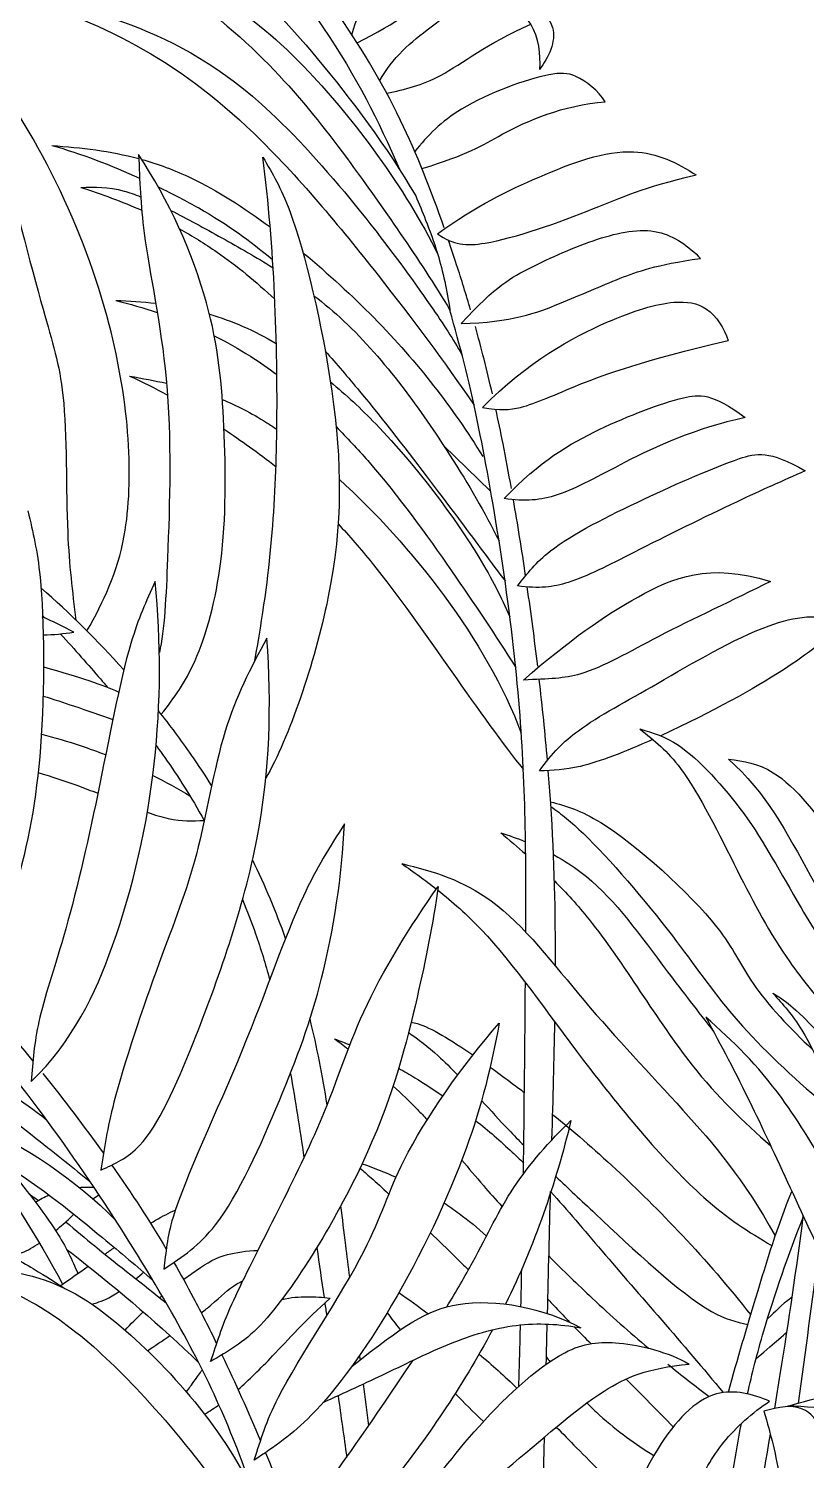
# Model space of a CAD drawing. Header units: millimetres. Extents: x 0.2 to 27.9, y 0.2 to 5.6.
# Drawn here: x 14.6361 to 14.8407, y 3.4346 to 3.8112 of the extents above; entities that cross this region are included whole.
import ezdxf

# ---------------------------------------------------------------- set-up
doc = ezdxf.new("R2010")
doc.units = ezdxf.units.MM
doc.layers.add('AG-PLANTS', color=7, linetype='Continuous', true_color=0x66ccff)

msp = doc.modelspace()

# ---------------------------------------------------------------- linework, layer by layer
at = {"layer": 'AG-PLANTS'}
msp.add_line((14.74524, 3.70158), (14.75756, 3.68954), dxfattribs=at)
for points, knots in [([(14.61306, 3.8854), (14.62069, 3.88412), (14.63666, 3.87995), (14.67194, 3.86435), (14.71572, 3.81205), (14.72803, 3.78723), (14.7336, 3.77422)], [0, 0, 0, 0, 0.232623, 0.529913, 0.924793, 1.23934, 1.23934, 1.23934, 1.23934]), ([(14.62582, 3.85165), (14.63433, 3.85154), (14.65178, 3.85027), (14.68846, 3.82945), (14.71236, 3.80409), (14.73042, 3.78002), (14.7379, 3.7672)], [0, 0, 0, 0, 0.243927, 0.550452, 0.839555, 1.161658, 1.161658, 1.161658, 1.161658]), ([(14.72111, 3.80962), (14.72234, 3.81368), (14.72525, 3.82158), (14.73674, 3.83517), (14.75181, 3.84192)], [0.0066495, 0.0066495, 0.0066495, 0.0066495, 0.1776921, 0.4803174, 0.4803174, 0.4803174, 0.4803174]), ([(14.72247, 3.80751), (14.73287, 3.81263), (14.7464, 3.82225), (14.75066, 3.83522), (14.75181, 3.84192)], [0.0132639, 0.0132639, 0.0132639, 0.0132639, 0.2887982, 0.5654626, 0.5654626, 0.5654626, 0.5654626]), ([(14.63969, 3.83709), (14.64668, 3.83626), (14.66067, 3.83369), (14.68806, 3.81946), (14.71125, 3.80078), (14.7352, 3.76941), (14.74371, 3.75181)], [0, 0, 0, 0, 0.221755, 0.48313, 0.749941, 1.119596, 1.119596, 1.119596, 1.119596]), ([(14.63969, 3.83709), (14.65302, 3.83342), (14.67829, 3.82222), (14.70408, 3.79768), (14.72105, 3.77593), (14.73888, 3.75048), (14.7469, 3.7372)], [0, 0, 0, 0, 0.310867, 0.593676, 0.848512, 1.177856, 1.177856, 1.177856, 1.177856]), ([(14.63121, 3.81987), (14.64204, 3.81874), (14.66465, 3.81326), (14.70149, 3.79321), (14.74045, 3.74118), (14.74767, 3.72953), (14.75006, 3.72553)], [0, 0, 0, 0, 0.27582, 0.593897, 0.985425, 1.154443, 1.154443, 1.154443, 1.154443]), ([(14.63121, 3.81987), (14.64266, 3.81693), (14.66544, 3.80811), (14.69665, 3.78484), (14.72851, 3.74634), (14.74528, 3.72387), (14.75326, 3.71215)], [0, 0, 0, 0, 0.287465, 0.588102, 0.928108, 1.242793, 1.242793, 1.242793, 1.242793]), ([(14.72848, 3.79753), (14.73175, 3.80359), (14.74211, 3.81223), (14.75986, 3.82426), (14.77763, 3.81255), (14.7727, 3.80363), (14.77053, 3.80043)], [0.0471063, 0.0471063, 0.0471063, 0.0471063, 0.2599498, 0.4984257, 0.7042695, 0.8822688, 0.8822688, 0.8822688, 0.8822688]), ([(14.77053, 3.80043), (14.77087, 3.80448), (14.76964, 3.81325), (14.76264, 3.81844), (14.75899, 3.82009)], [0, 0, 0, 0, 0.1684642, 0.3356164, 0.3356164, 0.3356164, 0.3356164]), ([(14.74541, 3.75881), (14.74197, 3.76862), (14.73352, 3.79008), (14.72306, 3.80703), (14.71656, 3.81632)], [4.1280239, 4.1280239, 4.1280239, 4.1280239, 4.3598264, 4.6413407, 4.6413407, 4.6413407, 4.6413407]), ([(14.73029, 3.79423), (14.73513, 3.79523), (14.74478, 3.79753), (14.75658, 3.8073), (14.76818, 3.81238)], [0.007749, 0.007749, 0.007749, 0.007749, 0.2518043, 0.538497, 0.538497, 0.538497, 0.538497]), ([(14.65142, 3.65278), (14.6558, 3.66059), (14.66468, 3.67855), (14.6612, 3.73682), (14.63824, 3.78438), (14.62159, 3.80531)], [0.005775, 0.005775, 0.005775, 0.005775, 0.253526, 0.613709, 1.046126, 1.046126, 1.046126, 1.046126]), ([(14.62159, 3.80531), (14.62393, 3.79695), (14.62846, 3.78109), (14.63977, 3.73646), (14.6465, 3.71599), (14.6456, 3.67851), (14.64759, 3.66323), (14.64849, 3.65565)], [0, 0, 0, 0, 0.24631, 0.567579, 0.800616, 1.090334, 1.317434, 1.317434, 1.317434, 1.317434]), ([(14.78779, 3.79198), (14.78601, 3.79487), (14.78, 3.79957), (14.7726, 3.79976), (14.74952, 3.79179), (14.74101, 3.78309), (14.73766, 3.77887)], [0, 0, 0, 0, 0.1540609, 0.2835374, 0.5231235, 0.7020757, 0.7020757, 0.7020757, 0.7020757]), ([(14.73953, 3.77442), (14.75159, 3.77799), (14.75978, 3.78366), (14.77659, 3.7911), (14.78779, 3.79198)], [0.0458689, 0.0458689, 0.0458689, 0.0458689, 0.3380287, 0.6992977, 0.6992977, 0.6992977, 0.6992977]), ([(14.67096, 3.63089), (14.67439, 3.63514), (14.68107, 3.64474), (14.68813, 3.67155), (14.68791, 3.70698), (14.68491, 3.73947), (14.67292, 3.76616), (14.66501, 3.77807)], [0.003331, 0.003331, 0.003331, 0.003331, 0.197345, 0.448916, 0.736301, 1.013247, 1.329407, 1.329407, 1.329407, 1.329407]), ([(14.66501, 3.77807), (14.66531, 3.77117), (14.66566, 3.75674), (14.67424, 3.71855), (14.6728, 3.67491), (14.67183, 3.65296), (14.67046, 3.64707)], [0, 0, 0, 0, 0.21986, 0.520174, 0.851977, 1.079235, 1.079235, 1.079235, 1.079235]), ([(14.69555, 3.64488), (14.69992, 3.66852), (14.70248, 3.70647), (14.70071, 3.7537), (14.6977, 3.77743)], [0.2689658, 0.2689658, 0.2689658, 0.2689658, 0.647464, 1.0845358, 1.0845358, 1.0845358, 1.0845358]), ([(14.6977, 3.77743), (14.70031, 3.77284), (14.70619, 3.76338), (14.71815, 3.71295), (14.71908, 3.66652), (14.70449, 3.62457), (14.69847, 3.61403)], [0, 0, 0, 0, 0.19216, 0.529045, 0.885069, 1.19859, 1.19859, 1.19859, 1.19859]), ([(14.74362, 3.75728), (14.75401, 3.76471), (14.77067, 3.77281), (14.79494, 3.78182), (14.80676, 3.77589), (14.81169, 3.77273)], [0, 0, 0, 0, 0.2781019, 0.5702572, 0.8116356, 0.8116356, 0.8116356, 0.8116356]), ([(14.66584, 3.77681), (14.6701, 3.77562), (14.68088, 3.77168), (14.69266, 3.76419), (14.69961, 3.75904)], [0.1923165, 0.1923165, 0.1923165, 0.1923165, 0.2964139, 0.4525541, 0.4525541, 0.4525541, 0.4525541]), ([(14.74362, 3.75728), (14.7478, 3.75427), (14.75635, 3.75349), (14.78488, 3.76342), (14.79769, 3.76949), (14.81169, 3.77273)], [0, 0, 0, 0, 0.2103962, 0.5353177, 0.7944019, 0.7944019, 0.7944019, 0.7944019]), ([(14.64979, 3.76945), (14.6536, 3.76951), (14.65788, 3.76971), (14.66399, 3.76762), (14.66554, 3.76701)], [0, 0, 0, 0, 0.1630464, 0.2145104, 0.2145104, 0.2145104, 0.2145104]), ([(14.67016, 3.76963), (14.67401, 3.76777), (14.68644, 3.76122), (14.69411, 3.75549), (14.70024, 3.75053)], [0.2169568, 0.2169568, 0.2169568, 0.2169568, 0.3128417, 0.5476675, 0.5476675, 0.5476675, 0.5476675]), ([(14.7379, 3.7672), (14.73882, 3.76511), (14.74062, 3.7607), (14.74405, 3.75167), (14.7462, 3.74213), (14.7469, 3.7372)], [0, 0, 0, 0, 0.1263403, 0.2759561, 0.462635, 0.462635, 0.462635, 0.462635]), ([(14.67343, 3.76342), (14.67772, 3.76127), (14.68684, 3.75624), (14.69593, 3.75111), (14.70038, 3.74833)], [0.2957777, 0.2957777, 0.2957777, 0.2957777, 0.4208751, 0.5442265, 0.5442265, 0.5442265, 0.5442265]), ([(14.67574, 3.75855), (14.67912, 3.75669), (14.68771, 3.75141), (14.69587, 3.74468), (14.70082, 3.74004)], [0.2163626, 0.2163626, 0.2163626, 0.2163626, 0.3043133, 0.4440925, 0.4440925, 0.4440925, 0.4440925]), ([(14.74986, 3.73367), (14.75902, 3.74361), (14.76814, 3.74859), (14.78525, 3.75637), (14.80182, 3.75983), (14.80978, 3.75394), (14.81282, 3.75078)], [0, 0, 0, 0, 0.215998, 0.4700046, 0.700781, 0.9101629, 0.9101629, 0.9101629, 0.9101629]), ([(14.75235, 3.73721), (14.75117, 3.74123), (14.74929, 3.74729), (14.74726, 3.75341), (14.74653, 3.75555)], [3.9582223, 3.9582223, 3.9582223, 3.9582223, 4.0517486, 4.1024077, 4.1024077, 4.1024077, 4.1024077]), ([(14.70824, 3.75227), (14.71491, 3.74677), (14.73487, 3.72827), (14.74734, 3.71181), (14.75557, 3.6987)], [0.5178956, 0.5178956, 0.5178956, 0.5178956, 0.6716232, 1.0005253, 1.0005253, 1.0005253, 1.0005253]), ([(14.74986, 3.73367), (14.76313, 3.73392), (14.77634, 3.73898), (14.79107, 3.74549), (14.80094, 3.74905), (14.81282, 3.75078)], [0, 0, 0, 0, 0.2994262, 0.5923705, 0.8535169, 0.8535169, 0.8535169, 0.8535169]), ([(14.71111, 3.74097), (14.71379, 3.73892), (14.72751, 3.72744), (14.74668, 3.70039), (14.75598, 3.68413), (14.75982, 3.6765)], [0.64486, 0.64486, 0.64486, 0.64486, 0.7217823, 1.0449695, 1.2798742, 1.2798742, 1.2798742, 1.2798742]), ([(14.68365, 3.7361), (14.6866, 3.73523), (14.69252, 3.7331), (14.69834, 3.7301), (14.70123, 3.7284)], [0.2065557, 0.2065557, 0.2065557, 0.2065557, 0.282099, 0.3586497, 0.3586497, 0.3586497, 0.3586497]), ([(14.76686, 3.57355), (14.76698, 3.59535), (14.76661, 3.63734), (14.75498, 3.70762), (14.7496, 3.72747), (14.7469, 3.7372)], [2.908037, 2.908037, 2.908037, 2.908037, 3.263603, 3.673294, 3.938936, 3.938936, 3.938936, 3.938936]), ([(14.75546, 3.71153), (14.76747, 3.7237), (14.78805, 3.73485), (14.80501, 3.74006), (14.81503, 3.73867), (14.81912, 3.73239), (14.82009, 3.72921)], [0, 0, 0, 0, 0.3182396, 0.5660537, 0.7370889, 0.9196332, 0.9196332, 0.9196332, 0.9196332]), ([(14.6849, 3.73043), (14.68814, 3.72882), (14.69373, 3.72567), (14.6991, 3.72193), (14.70138, 3.72022)], [0.2148492, 0.2148492, 0.2148492, 0.2148492, 0.2989077, 0.3628841, 0.3628841, 0.3628841, 0.3628841]), ([(14.75546, 3.71153), (14.76015, 3.71081), (14.76604, 3.71094), (14.78082, 3.71793), (14.79726, 3.72371), (14.82009, 3.72921)], [0, 0, 0, 0, 0.2065991, 0.504131, 0.8584519, 0.8584519, 0.8584519, 0.8584519]), ([(14.71412, 3.72635), (14.7171, 3.72302), (14.73263, 3.70486), (14.75509, 3.67419), (14.75948, 3.66854), (14.76149, 3.66587)], [0.5694125, 0.5694125, 0.5694125, 0.5694125, 0.653546, 1.0049066, 1.1575892, 1.1575892, 1.1575892, 1.1575892]), ([(14.71546, 3.71832), (14.71954, 3.71494), (14.73484, 3.70066), (14.75371, 3.67511), (14.7604, 3.66163), (14.76266, 3.65651)], [0.4867191, 0.4867191, 0.4867191, 0.4867191, 0.5998911, 0.9212386, 1.0998878, 1.0998878, 1.0998878, 1.0998878]), ([(14.68703, 3.71365), (14.69071, 3.71215), (14.69534, 3.70981), (14.70047, 3.70644), (14.70136, 3.70584)], [0.2063115, 0.2063115, 0.2063115, 0.2063115, 0.2979757, 0.3169871, 0.3169871, 0.3169871, 0.3169871]), ([(14.76117, 3.68761), (14.77057, 3.69751), (14.78625, 3.70654), (14.80741, 3.7146), (14.81581, 3.71542), (14.82462, 3.70892)], [0, 0, 0, 0, 0.3345948, 0.6737033, 0.8963005, 0.8963005, 0.8963005, 0.8963005]), ([(14.76308, 3.69029), (14.76235, 3.69435), (14.76099, 3.7016), (14.75962, 3.70818), (14.75898, 3.7111)], [3.6488879, 3.6488879, 3.6488879, 3.6488879, 3.7149088, 3.7712348, 3.7712348, 3.7712348, 3.7712348]), ([(14.68747, 3.70585), (14.68973, 3.70436), (14.69437, 3.70116), (14.69884, 3.69781), (14.70115, 3.69599)], [0.2270249, 0.2270249, 0.2270249, 0.2270249, 0.2919239, 0.3622037, 0.3622037, 0.3622037, 0.3622037]), ([(14.71697, 3.70652), (14.71986, 3.70361), (14.73145, 3.69108), (14.74703, 3.66925), (14.75883, 3.6518), (14.76421, 3.64321)], [0.5174659, 0.5174659, 0.5174659, 0.5174659, 0.6091685, 0.9006454, 1.1614125, 1.1614125, 1.1614125, 1.1614125]), ([(14.82462, 3.70892), (14.81122, 3.706), (14.79229, 3.69722), (14.77602, 3.68773), (14.7666, 3.68671), (14.76117, 3.68761)], [0, 0, 0, 0, 0.2993681, 0.5592032, 0.7704213, 0.7704213, 0.7704213, 0.7704213]), ([(14.76469, 3.66462), (14.76728, 3.66794), (14.77276, 3.67511), (14.79789, 3.68773), (14.82197, 3.69828), (14.83087, 3.7004), (14.84039, 3.69488)], [0, 0, 0, 0, 0.1995008, 0.4970395, 0.790786, 0.9758416, 0.9758416, 0.9758416, 0.9758416]), ([(14.84039, 3.69488), (14.83432, 3.69223), (14.82241, 3.68694), (14.79556, 3.6737), (14.77875, 3.66486), (14.77039, 3.66385), (14.76469, 3.66462)], [0, 0, 0, 0, 0.2152565, 0.4797903, 0.690297, 0.8554035, 0.8554035, 0.8554035, 0.8554035]), ([(14.63589, 3.68434), (14.63724, 3.67859), (14.64012, 3.66692), (14.64047, 3.62086), (14.63419, 3.58715), (14.62602, 3.56578), (14.6166, 3.55765)], [0, 0, 0, 0, 0.227556, 0.588813, 0.921688, 1.194501, 1.194501, 1.194501, 1.194501]), ([(14.71749, 3.68095), (14.7204, 3.67784), (14.73637, 3.65946), (14.75559, 3.62924), (14.76623, 3.61637)], [0.527677, 0.527677, 0.527677, 0.527677, 0.632843, 1.0921585, 1.0921585, 1.0921585, 1.0921585]), ([(14.76625, 3.63987), (14.77849, 3.65052), (14.79587, 3.66263), (14.81503, 3.67088), (14.83122, 3.66579)], [0, 0, 0, 0, 0.4523222, 0.8954628, 0.8954628, 0.8954628, 0.8954628]), ([(14.66934, 3.66579), (14.66696, 3.66047), (14.66183, 3.6495), (14.65445, 3.60918), (14.6461, 3.57327), (14.6381, 3.55057), (14.63711, 3.53955), (14.63678, 3.5343)], [0, 0, 0, 0, 0.201825, 0.509159, 0.809339, 1.042197, 1.234098, 1.234098, 1.234098, 1.234098]), ([(14.63678, 3.5343), (14.64768, 3.54485), (14.66066, 3.57198), (14.67084, 3.61766), (14.67095, 3.64989), (14.66934, 3.66579)], [0, 0, 0, 0, 0.322566, 0.709632, 1.092281, 1.092281, 1.092281, 1.092281]), ([(14.83122, 3.66579), (14.82142, 3.66088), (14.80229, 3.65211), (14.78213, 3.64027), (14.77303, 3.64016), (14.76625, 3.63987)], [0, 0, 0, 0, 0.2768343, 0.5064629, 0.6771931, 0.6771931, 0.6771931, 0.6771931]), ([(14.77046, 3.61598), (14.77387, 3.62071), (14.78057, 3.62755), (14.80204, 3.63892), (14.82872, 3.6552), (14.84395, 3.6576), (14.85118, 3.65497)], [0, 0, 0, 0, 0.1971992, 0.4615357, 0.7702864, 0.9897723, 0.9897723, 0.9897723, 0.9897723]), ([(14.85118, 3.65497), (14.8459, 3.65054), (14.83486, 3.64185), (14.81632, 3.63178), (14.8024, 3.62519)], [0, 0, 0, 0, 0.2344268, 0.5282888, 0.5282888, 0.5282888, 0.5282888]), ([(14.64439, 3.65201), (14.6483, 3.64785), (14.65244, 3.64301), (14.65628, 3.63864), (14.65693, 3.6379)], [2.4037158, 2.4037158, 2.4037158, 2.4037158, 2.5400807, 2.5680867, 2.5680867, 2.5680867, 2.5680867]), ([(14.69876, 3.65084), (14.69443, 3.64303), (14.68628, 3.62703), (14.6812, 3.59296), (14.67044, 3.5666), (14.65777, 3.52895), (14.656, 3.51695), (14.65509, 3.51094)], [0, 0, 0, 0, 0.249918, 0.528032, 0.793417, 1.09304, 1.299099, 1.299099, 1.299099, 1.299099]), ([(14.65509, 3.51094), (14.65874, 3.51264), (14.66747, 3.51646), (14.68078, 3.54644), (14.69925, 3.59849), (14.69998, 3.63337), (14.69876, 3.65084)], [0, 0, 0, 0, 0.167667, 0.435017, 0.797209, 1.147062, 1.147062, 1.147062, 1.147062]), ([(14.63999, 3.64331), (14.64472, 3.642), (14.65385, 3.63925), (14.65736, 3.63773), (14.65977, 3.63672)], [0.8211499, 0.8211499, 0.8211499, 0.8211499, 0.9326153, 1.0638549, 1.0638549, 1.0638549, 1.0638549]), ([(14.63987, 3.63567), (14.64271, 3.6348), (14.64926, 3.63263), (14.65491, 3.63068), (14.65822, 3.62947)], [0.7272199, 0.7272199, 0.7272199, 0.7272199, 0.8147035, 0.9421068, 0.9421068, 0.9421068, 0.9421068]), ([(14.68422, 3.61209), (14.68254, 3.61479), (14.67817, 3.62143), (14.67329, 3.62798), (14.67022, 3.63181)], [2.4912903, 2.4912903, 2.4912903, 2.4912903, 2.5422575, 2.6175923, 2.6175923, 2.6175923, 2.6175923]), ([(14.79684, 3.62701), (14.80072, 3.62389), (14.8089, 3.6175), (14.82276, 3.58889), (14.83336, 3.56883), (14.84347, 3.55627), (14.84759, 3.55173)], [0, 0, 0, 0, 0.1865303, 0.4536878, 0.7085217, 0.8632724, 0.8632724, 0.8632724, 0.8632724]), ([(14.79684, 3.62701), (14.80038, 3.62598), (14.808, 3.62386), (14.82618, 3.60409), (14.83606, 3.58476), (14.84697, 3.56737), (14.85036, 3.56147)], [0, 0, 0, 0, 0.1605229, 0.4010477, 0.6613671, 0.8224011, 0.8224011, 0.8224011, 0.8224011]), ([(14.63942, 3.62564), (14.64293, 3.62477), (14.64848, 3.62311), (14.65418, 3.62105), (14.65634, 3.6202)], [0.6125026, 0.6125026, 0.6125026, 0.6125026, 0.7110792, 0.7713296, 0.7713296, 0.7713296, 0.7713296]), ([(14.80027, 3.62422), (14.79308, 3.62101), (14.78082, 3.61628), (14.77405, 3.61611), (14.77046, 3.61598)], [0.5476948, 0.5476948, 0.5476948, 0.5476948, 0.7446406, 0.9031756, 0.9031756, 0.9031756, 0.9031756]), ([(14.66958, 3.62267), (14.67035, 3.62164), (14.67443, 3.61603), (14.67882, 3.60912), (14.68228, 3.60291)], [2.7560048, 2.7560048, 2.7560048, 2.7560048, 2.789731, 2.9328922, 2.9328922, 2.9328922, 2.9328922]), ([(14.63857, 3.61551), (14.64204, 3.6145), (14.64721, 3.61282), (14.65252, 3.61077), (14.65429, 3.61008)], [0.6132955, 0.6132955, 0.6132955, 0.6132955, 0.7112571, 0.760713, 0.760713, 0.760713, 0.760713]), ([(14.77467, 3.56466), (14.77472, 3.57876), (14.77435, 3.5952), (14.77302, 3.61314), (14.77278, 3.61607)], [3.0220978, 3.0220978, 3.0220978, 3.0220978, 3.2433215, 3.2860175, 3.2860175, 3.2860175, 3.2860175]), ([(14.82017, 3.61904), (14.83012, 3.61031), (14.83875, 3.59332), (14.84951, 3.57469), (14.85309, 3.5691)], [0, 0, 0, 0, 0.348814, 0.5568456, 0.5568456, 0.5568456, 0.5568456]), ([(14.82017, 3.61904), (14.82425, 3.6185), (14.83346, 3.61729), (14.8469, 3.60044), (14.85369, 3.58879), (14.85555, 3.58518)], [0, 0, 0, 0, 0.1695685, 0.4165879, 0.5251647, 0.5251647, 0.5251647, 0.5251647]), ([(14.66728, 3.60507), (14.66928, 3.60438), (14.67535, 3.60253), (14.6791, 3.60284), (14.68228, 3.60291)], [0.8888133, 0.8888133, 0.8888133, 0.8888133, 0.9541223, 1.1031458, 1.1031458, 1.1031458, 1.1031458]), ([(14.77339, 3.60787), (14.77767, 3.60669), (14.78856, 3.60337), (14.8192, 3.57549), (14.82518, 3.56011), (14.83657, 3.54799), (14.84229, 3.5427)], [0.0330361, 0.0330361, 0.0330361, 0.0330361, 0.1989323, 0.5080756, 0.7113151, 0.9446138, 0.9446138, 0.9446138, 0.9446138]), ([(14.77347, 3.60662), (14.77623, 3.60459), (14.78409, 3.59847), (14.80674, 3.57195), (14.8197, 3.55214), (14.8356, 3.53665), (14.84366, 3.52988)], [0.0443442, 0.0443442, 0.0443442, 0.0443442, 0.1840051, 0.4720806, 0.7209497, 0.9720954, 0.9720954, 0.9720954, 0.9720954]), ([(14.71917, 3.60206), (14.71527, 3.59588), (14.7069, 3.58278), (14.69359, 3.54292), (14.67268, 3.49952), (14.67223, 3.48949), (14.67163, 3.48489)], [0, 0, 0, 0, 0.226009, 0.544657, 0.877406, 1.057615, 1.057615, 1.057615, 1.057615]), ([(14.67163, 3.48489), (14.67659, 3.4882), (14.68719, 3.49515), (14.7029, 3.53036), (14.71428, 3.56069), (14.71853, 3.58838), (14.71917, 3.60206)], [0, 0, 0, 0, 0.20413, 0.496902, 0.778603, 1.088008, 1.088008, 1.088008, 1.088008]), ([(14.77415, 3.59394), (14.77718, 3.59231), (14.78827, 3.5851), (14.80031, 3.56788), (14.81215, 3.55273), (14.81628, 3.54739)], [0.144316, 0.144316, 0.144316, 0.144316, 0.2430382, 0.5199997, 0.6671738, 0.6671738, 0.6671738, 0.6671738]), ([(14.73423, 3.59158), (14.74249, 3.58964), (14.75987, 3.58415), (14.78219, 3.5544), (14.80745, 3.52809), (14.82413, 3.50868), (14.8325, 3.49363)], [0, 0, 0, 0, 0.269584, 0.589759, 0.922508, 1.22532, 1.22532, 1.22532, 1.22532]), ([(14.74384, 3.58556), (14.74246, 3.57574), (14.73832, 3.55535), (14.72823, 3.5161), (14.69918, 3.46861), (14.68862, 3.46343), (14.68396, 3.46058)], [0, 0, 0, 0, 0.263235, 0.578278, 0.931314, 1.126632, 1.126632, 1.126632, 1.126632]), ([(14.68396, 3.46058), (14.6857, 3.46566), (14.68852, 3.47592), (14.71407, 3.52255), (14.72235, 3.55223), (14.73642, 3.57515), (14.74384, 3.58556)], [0, 0, 0, 0, 0.193731, 0.538539, 0.817557, 1.116476, 1.116476, 1.116476, 1.116476]), ([(14.7744, 3.58701), (14.77748, 3.58395), (14.78948, 3.57085), (14.80793, 3.53903), (14.82406, 3.52374), (14.83131, 3.51734)], [0.1642517, 0.1642517, 0.1642517, 0.1642517, 0.2755125, 0.6060865, 0.8460176, 0.8460176, 0.8460176, 0.8460176]), ([(14.69235, 3.5821), (14.69356, 3.57916), (14.69619, 3.57227), (14.69838, 3.56515), (14.6995, 3.56105)], [3.0798886, 3.0798886, 3.0798886, 3.0798886, 3.1382352, 3.2138199, 3.2138199, 3.2138199, 3.2138199]), ([(14.7437, 3.58462), (14.7476, 3.58154), (14.75995, 3.57067), (14.78125, 3.53956), (14.81127, 3.50372), (14.82549, 3.49469), (14.83164, 3.49108)], [0.110839, 0.110839, 0.110839, 0.110839, 0.251818, 0.570748, 0.905031, 1.118114, 1.118114, 1.118114, 1.118114]), ([(14.54346, 3.5487), (14.54772, 3.55066), (14.55698, 3.5542), (14.58678, 3.55662), (14.62101, 3.53803), (14.63433, 3.52922), (14.64071, 3.52431)], [0, 0, 0, 0, 0.181127, 0.4395907, 0.7390057, 0.9762141, 0.9762141, 0.9762141, 0.9762141]), ([(14.83185, 3.55753), (14.83458, 3.55443), (14.84047, 3.54824), (14.85292, 3.51923), (14.8629, 3.49969), (14.87002, 3.48599), (14.87276, 3.4809)], [0, 0, 0, 0, 0.1700046, 0.4360777, 0.6885957, 0.8377668, 0.8377668, 0.8377668, 0.8377668]), ([(14.83185, 3.55753), (14.84266, 3.55129), (14.86178, 3.52264), (14.86875, 3.51063), (14.8789, 3.49265), (14.88353, 3.48436)], [0, 0, 0, 0, 0.3464988, 0.6033773, 0.8247324, 0.8247324, 0.8247324, 0.8247324]), ([(14.54346, 3.5487), (14.55225, 3.54964), (14.57025, 3.54988), (14.60809, 3.54331), (14.63782, 3.51937), (14.64773, 3.51172), (14.65239, 3.50772)], [0, 0, 0, 0, 0.248595, 0.54687, 0.841405, 1.048637, 1.048637, 1.048637, 1.048637]), ([(14.75986, 3.54957), (14.75783, 3.53839), (14.75242, 3.51615), (14.73309, 3.47543), (14.71183, 3.44589), (14.70075, 3.43813), (14.6954, 3.43467)], [0, 0, 0, 0, 0.281844, 0.6079, 0.896885, 1.107876, 1.107876, 1.107876, 1.107876]), ([(14.6954, 3.43467), (14.69729, 3.44029), (14.70019, 3.4515), (14.72679, 3.49029), (14.73278, 3.51355), (14.75018, 3.53864), (14.75986, 3.54957)], [0, 0, 0, 0, 0.20348, 0.525733, 0.772413, 1.091932, 1.091932, 1.091932, 1.091932]), ([(14.73672, 3.54988), (14.73722, 3.54981), (14.74094, 3.549), (14.74723, 3.54517), (14.75293, 3.54124)], [0.0929547, 0.0929547, 0.0929547, 0.0929547, 0.1204388, 0.2835814, 0.2835814, 0.2835814, 0.2835814]), ([(14.86424, 3.47599), (14.86283, 3.47896), (14.8553, 3.49489), (14.83567, 3.53148), (14.82148, 3.54465), (14.81422, 3.55123)], [0.6102455, 0.6102455, 0.6102455, 0.6102455, 0.6941695, 1.0391341, 1.3008871, 1.3008871, 1.3008871, 1.3008871]), ([(14.81422, 3.55123), (14.81838, 3.54346), (14.82654, 3.52844), (14.84569, 3.48576), (14.85425, 3.46847), (14.85703, 3.46295)], [0, 0, 0, 0, 0.248212, 0.5951906, 0.7625161, 0.7625161, 0.7625161, 0.7625161]), ([(14.73603, 3.54716), (14.7386, 3.54538), (14.74258, 3.54239), (14.74717, 3.53782), (14.74894, 3.53598)], [0.0611617, 0.0611617, 0.0611617, 0.0611617, 0.1846549, 0.2580293, 0.2580293, 0.2580293, 0.2580293]), ([(14.63983, 3.53636), (14.64542, 3.52939), (14.65087, 3.52221), (14.65573, 3.51541), (14.65577, 3.51537)], [2.0221097, 2.0221097, 2.0221097, 2.0221097, 2.1870565, 2.1882534, 2.1882534, 2.1882534, 2.1882534]), ([(14.73341, 3.53774), (14.73483, 3.53695), (14.73861, 3.53476), (14.74256, 3.53219), (14.74503, 3.53047)], [0.1867681, 0.1867681, 0.1867681, 0.1867681, 0.2339001, 0.3117679, 0.3117679, 0.3117679, 0.3117679]), ([(14.75749, 3.53803), (14.75949, 3.53659), (14.76258, 3.53432), (14.76548, 3.53214), (14.76649, 3.53137)], [0.3266597, 0.3266597, 0.3266597, 0.3266597, 0.3832254, 0.41421558, 0.41421558, 0.41421558, 0.41421558]), ([(14.71751, 3.33844), (14.71665, 3.34326), (14.71117, 3.37175), (14.69631, 3.42811), (14.67566, 3.47301), (14.64732, 3.51632), (14.63331, 3.53402)], [1.58376, 1.58376, 1.58376, 1.58376, 1.671039, 2.091732, 2.438651, 2.849996, 2.849996, 2.849996, 2.849996]), ([(14.73194, 3.53307), (14.73418, 3.53105), (14.73727, 3.52809), (14.74008, 3.52511), (14.74092, 3.5242)], [0.1763654, 0.1763654, 0.1763654, 0.1763654, 0.2581929, 0.2940287, 0.2940287, 0.2940287, 0.2940287]), ([(14.57346, 3.52974), (14.58072, 3.53109), (14.59631, 3.53204), (14.62397, 3.52454), (14.64862, 3.50833), (14.6589, 3.49783)], [0, 0, 0, 0, 0.227309, 0.4836813, 0.8041683, 0.8041683, 0.8041683, 0.8041683]), ([(14.57346, 3.52974), (14.58151, 3.52948), (14.59794, 3.52766), (14.63004, 3.51436), (14.65521, 3.49341), (14.66441, 3.4858), (14.66876, 3.48195)], [0, 0, 0, 0, 0.2372639, 0.5222013, 0.79742, 0.9989569, 0.9989569, 0.9989569, 0.9989569]), ([(14.75524, 3.52924), (14.7576, 3.52667), (14.76132, 3.5226), (14.76501, 3.51881), (14.76632, 3.51749)], [0.3423672, 0.3423672, 0.3423672, 0.3423672, 0.4350654, 0.4857425, 0.4857425, 0.4857425, 0.4857425]), ([(14.77393, 3.52559), (14.77938, 3.52123), (14.79412, 3.50856), (14.81455, 3.48758), (14.82603, 3.47287)], [0.4930071, 0.4930071, 0.4930071, 0.4930071, 0.7116117, 1.104017, 1.104017, 1.104017, 1.104017]), ([(14.7461, 3.47501), (14.74858, 3.4791), (14.75565, 3.49125), (14.76248, 3.50648), (14.77317, 3.51864), (14.77875, 3.52399)], [0.6806494, 0.6806494, 0.6806494, 0.6806494, 0.791132, 1.0199203, 1.252292, 1.252292, 1.252292, 1.252292]), ([(14.75367, 3.52402), (14.75699, 3.52137), (14.7613, 3.51765), (14.76529, 3.51378), (14.76626, 3.51282)], [0.402495, 0.402495, 0.402495, 0.402495, 0.5079487, 0.542372, 0.542372, 0.542372, 0.542372]), ([(14.63026, 3.51209), (14.63523, 3.50609), (14.64367, 3.49541), (14.64755, 3.48729), (14.64898, 3.48376)], [0.6439869, 0.6439869, 0.6439869, 0.6439869, 0.8126536, 0.9416768, 0.9416768, 0.9416768, 0.9416768]), ([(14.72324, 3.51146), (14.72409, 3.51074), (14.72602, 3.50908), (14.72907, 3.50632), (14.73087, 3.50467)], [0.0683804, 0.0683804, 0.0683804, 0.0683804, 0.1318424, 0.2016314, 0.2016314, 0.2016314, 0.2016314]), ([(14.75004, 3.5136), (14.75184, 3.51145), (14.75514, 3.5075), (14.75893, 3.50324), (14.76065, 3.50134)], [0.428479, 0.428479, 0.428479, 0.428479, 0.5067633, 0.5672528, 0.5672528, 0.5672528, 0.5672528]), ([(14.77474, 3.50928), (14.77797, 3.50622), (14.79039, 3.49463), (14.81287, 3.47331), (14.82223, 3.47102), (14.82529, 3.47037)], [0.5908476, 0.5908476, 0.5908476, 0.5908476, 0.7068159, 1.0118049, 1.1462655, 1.1462655, 1.1462655, 1.1462655]), ([(14.77338, 3.50532), (14.77779, 3.50045), (14.79104, 3.48467), (14.80838, 3.46504), (14.8188, 3.45244)], [0.6293431, 0.6293431, 0.6293431, 0.6293431, 0.7939003, 1.131979, 1.131979, 1.131979, 1.131979]), ([(14.82017, 3.45256), (14.82256, 3.46128), (14.82849, 3.48114), (14.83304, 3.496), (14.83687, 3.50537)], [1.7788575, 1.7788575, 1.7788575, 1.7788575, 1.9608434, 2.2031826, 2.2031826, 2.2031826, 2.2031826]), ([(14.64319, 3.49504), (14.64462, 3.49623), (14.64648, 3.49791), (14.64764, 3.49903), (14.64798, 3.49935)], [0.26570983, 0.26570983, 0.26570983, 0.26570983, 0.33098867, 0.36144517, 0.36144517, 0.36144517, 0.36144517]), ([(14.66814, 3.49698), (14.66859, 3.49726), (14.67091, 3.49864), (14.67301, 3.4997), (14.67467, 3.50045)], [0.35582034, 0.35582034, 0.35582034, 0.35582034, 0.37402459, 0.45030207, 0.45030207, 0.45030207, 0.45030207]), ([(14.72055, 3.4828), (14.72019, 3.48566), (14.71938, 3.49218), (14.71863, 3.49824), (14.71822, 3.50159)], [1.70452478, 1.70452478, 1.70452478, 1.70452478, 1.74498162, 1.79891302, 1.79891302, 1.79891302, 1.79891302]), ([(14.74538, 3.50231), (14.74672, 3.50144), (14.75058, 3.49877), (14.75419, 3.49573), (14.75652, 3.4936)], [0.2328858, 0.2328858, 0.2328858, 0.2328858, 0.2735253, 0.3523719, 0.3523719, 0.3523719, 0.3523719]), ([(14.82521, 3.45208), (14.82637, 3.45733), (14.83003, 3.4718), (14.83603, 3.48882), (14.83991, 3.49877)], [1.4613045, 1.4613045, 1.4613045, 1.4613045, 1.5690021, 1.7458899, 1.7458899, 1.7458899, 1.7458899]), ([(14.83234, 3.44826), (14.83283, 3.45128), (14.83568, 3.46866), (14.83809, 3.4849), (14.83987, 3.49888)], [2.2491615, 2.2491615, 2.2491615, 2.2491615, 2.3097751, 2.6008036, 2.6008036, 2.6008036, 2.6008036]), ([(14.64582, 3.49733), (14.64845, 3.49517), (14.65775, 3.48731), (14.66605, 3.4811), (14.67224, 3.47602)], [0.5919683, 0.5919683, 0.5919683, 0.5919683, 0.6808683, 0.9174695, 0.9174695, 0.9174695, 0.9174695]), ([(14.62574, 3.48903), (14.62857, 3.48857), (14.63228, 3.48781), (14.63735, 3.49072), (14.6389, 3.49178)], [0, 0, 0, 0, 0.1416125, 0.2050918, 0.2050918, 0.2050918, 0.2050918]), ([(14.74176, 3.49449), (14.74398, 3.49237), (14.74746, 3.48901), (14.75065, 3.48584), (14.75177, 3.48471)], [0.3259416, 0.3259416, 0.3259416, 0.3259416, 0.3977561, 0.438232, 0.438232, 0.438232, 0.438232]), ([(14.6313, 3.48856), (14.6336, 3.48722), (14.64048, 3.48318), (14.6428, 3.48161), (14.64557, 3.47986)], [1.3815106, 1.3815106, 1.3815106, 1.3815106, 1.4440354, 1.595343, 1.595343, 1.595343, 1.595343]), ([(14.64602, 3.49018), (14.64719, 3.48928), (14.65879, 3.48023), (14.67086, 3.46993), (14.68078, 3.46036)], [0.6335936, 0.6335936, 0.6335936, 0.6335936, 0.6684114, 0.9788154, 0.9788154, 0.9788154, 0.9788154]), ([(14.67682, 3.48219), (14.67803, 3.48307), (14.68268, 3.48633), (14.68649, 3.48872), (14.69345, 3.48974), (14.6964, 3.48984)], [0.1913855, 0.1913855, 0.1913855, 0.1913855, 0.2386463, 0.3851924, 0.4867183, 0.4867183, 0.4867183, 0.4867183]), ([(14.77295, 3.48837), (14.77668, 3.4846), (14.78549, 3.476), (14.79418, 3.46829), (14.79914, 3.46411)], [0.7009825, 0.7009825, 0.7009825, 0.7009825, 0.8166089, 0.9659599, 0.9659599, 0.9659599, 0.9659599]), ([(14.59345, 3.48405), (14.60548, 3.48675), (14.63455, 3.48598), (14.65905, 3.47405), (14.68746, 3.44353), (14.69542, 3.42532)], [0, 0, 0, 0, 0.309779, 0.605643, 1.02681, 1.02681, 1.02681, 1.02681]), ([(14.59345, 3.48405), (14.60552, 3.48513), (14.63212, 3.48353), (14.669, 3.45184), (14.69523, 3.41618), (14.7044, 3.39581)], [0, 0, 0, 0, 0.291078, 0.621353, 1.016511, 1.016511, 1.016511, 1.016511]), ([(14.6743, 3.48668), (14.67604, 3.48365), (14.67984, 3.47674), (14.68353, 3.46943), (14.68553, 3.46529)], [2.4326937, 2.4326937, 2.4326937, 2.4326937, 2.5104587, 2.6074582, 2.6074582, 2.6074582, 2.6074582]), ([(14.6815, 3.47339), (14.6824, 3.4741), (14.68632, 3.47724), (14.68882, 3.48001), (14.69187, 3.48156), (14.69241, 3.4818)], [0.1791723, 0.1791723, 0.1791723, 0.1791723, 0.2186918, 0.3622424, 0.3916153, 0.3916153, 0.3916153, 0.3916153]), ([(14.6527, 3.47568), (14.65451, 3.47628), (14.65606, 3.47659), (14.65921, 3.47858), (14.65989, 3.47904)], [0, 0, 0, 0, 0.1156182, 0.1446511, 0.1446511, 0.1446511, 0.1446511]), ([(14.69116, 3.45326), (14.69393, 3.45568), (14.70105, 3.46261), (14.7088, 3.4714), (14.71536, 3.47726)], [0.1771594, 0.1771594, 0.1771594, 0.1771594, 0.3749633, 0.6317792, 0.6317792, 0.6317792, 0.6317792]), ([(14.70269, 3.47693), (14.70514, 3.47755), (14.71006, 3.47766), (14.71335, 3.47757), (14.71536, 3.47726)], [0.4127694, 0.4127694, 0.4127694, 0.4127694, 0.5114732, 0.6308176, 0.6308176, 0.6308176, 0.6308176]), ([(14.72115, 3.45941), (14.73486, 3.47014), (14.74813, 3.47933), (14.77173, 3.4747), (14.78135, 3.46946)], [0.1521668, 0.1521668, 0.1521668, 0.1521668, 0.4249269, 0.7517766, 0.7517766, 0.7517766, 0.7517766]), ([(14.77266, 3.477), (14.77335, 3.47627), (14.77526, 3.47424), (14.77721, 3.47221), (14.77848, 3.4709)], [0.53806279, 0.53806279, 0.53806279, 0.53806279, 0.56116383, 0.60166209, 0.60166209, 0.60166209, 0.60166209]), ([(14.75811, 3.46896), (14.75016, 3.45401), (14.73308, 3.42904), (14.71732, 3.41293), (14.7029, 3.41073)], [0.3823751, 0.3823751, 0.3823751, 0.3823751, 0.7895416, 1.0983238, 1.0983238, 1.0983238, 1.0983238]), ([(14.71354, 3.44984), (14.71915, 3.45242), (14.73121, 3.4579), (14.74643, 3.46564), (14.76423, 3.47119), (14.77578, 3.47048), (14.78135, 3.46946)], [0.0420214, 0.0420214, 0.0420214, 0.0420214, 0.2285514, 0.4358627, 0.6417009, 0.8406962, 0.8406962, 0.8406962, 0.8406962]), ([(14.72213, 3.40736), (14.72708, 3.41179), (14.73729, 3.42118), (14.75206, 3.44231), (14.77591, 3.46497), (14.79118, 3.46638), (14.80431, 3.46315), (14.80985, 3.45992)], [0, 0, 0, 0, 0.215568, 0.46539, 0.736911, 0.92111, 1.132796, 1.132796, 1.132796, 1.132796]), ([(14.75458, 3.46257), (14.7563, 3.46113), (14.75975, 3.45812), (14.76293, 3.45517), (14.76454, 3.45363)], [0.2206247, 0.2206247, 0.2206247, 0.2206247, 0.2779698, 0.339598, 0.339598, 0.339598, 0.339598]), ([(14.67758, 3.45259), (14.67835, 3.4537), (14.67895, 3.45454), (14.68105, 3.45741), (14.68177, 3.45839)], [0, 0, 0, 0, 0.0970052, 0.1382327, 0.1382327, 0.1382327, 0.1382327]), ([(14.7029, 3.41073), (14.70675, 3.41652), (14.7147, 3.42855), (14.72587, 3.44398), (14.73723, 3.46095)], [0, 0, 0, 0, 0.2499825, 0.5560999, 0.5560999, 0.5560999, 0.5560999]), ([(14.72213, 3.40736), (14.72625, 3.40878), (14.73501, 3.41158), (14.76258, 3.43221), (14.78542, 3.45321), (14.7988, 3.45887), (14.80985, 3.45992)], [0, 0, 0, 0, 0.198402, 0.517945, 0.833206, 1.058599, 1.058599, 1.058599, 1.058599]), ([(14.83102, 3.45015), (14.82669, 3.45199), (14.81559, 3.45504), (14.79934, 3.43769), (14.78683, 3.4045), (14.77317, 3.3793), (14.76378, 3.36692), (14.7589, 3.36118)], [0, 0, 0, 0, 0.181415, 0.40278, 0.694058, 0.953877, 1.183235, 1.183235, 1.183235, 1.183235]), ([(14.7589, 3.36118), (14.76392, 3.36379), (14.77446, 3.36911), (14.79814, 3.39989), (14.81069, 3.42559), (14.81799, 3.43969), (14.82651, 3.44719), (14.83102, 3.45015)], [0, 0, 0, 0, 0.198787, 0.497667, 0.759342, 0.948403, 1.142649, 1.142649, 1.142649, 1.142649]), ([(14.83579, 3.4489), (14.84387, 3.45114), (14.86077, 3.4563), (14.92187, 3.4379), (14.95297, 3.40352), (14.97248, 3.38213), (14.98084, 3.3708)], [0, 0, 0, 0, 0.242052, 0.616012, 0.948491, 1.262218, 1.262218, 1.262218, 1.262218]), ([(14.78293, 3.44971), (14.78405, 3.44859), (14.79012, 3.44283), (14.79551, 3.43902), (14.80056, 3.43589)], [0.2031701, 0.2031701, 0.2031701, 0.2031701, 0.2491744, 0.4530158, 0.4530158, 0.4530158, 0.4530158]), ([(14.82887, 3.32719), (14.83353, 3.3346), (14.84302, 3.34946), (14.84935, 3.40142), (14.85001, 3.42869), (14.84281, 3.4509), (14.83302, 3.44855), (14.82953, 3.44752)], [0, 0, 0, 0, 0.24742, 0.592002, 0.855427, 1.063795, 1.22344, 1.22344, 1.22344, 1.22344]), ([(14.82953, 3.44752), (14.83128, 3.44141), (14.83484, 3.42844), (14.83752, 3.38378), (14.83313, 3.34638), (14.82887, 3.32719)], [0, 0, 0, 0, 0.2107047, 0.5282144, 0.8989771, 0.8989771, 0.8989771, 0.8989771]), ([(14.98084, 3.3708), (14.96752, 3.38288), (14.93941, 3.40482), (14.89154, 3.44196), (14.8541, 3.44817), (14.83579, 3.4489)], [0, 0, 0, 0, 0.354517, 0.726259, 1.08412, 1.08412, 1.08412, 1.08412]), ([(14.77488, 3.44337), (14.7766, 3.44162), (14.7825, 3.43561), (14.78944, 3.42873), (14.79444, 3.42379)], [0.4728716, 0.4728716, 0.4728716, 0.4728716, 0.5378008, 0.6896767, 0.6896767, 0.6896767, 0.6896767]), ([(14.81126, 3.35187), (14.81152, 3.35597), (14.81349, 3.38335), (14.81841, 3.4119), (14.82199, 3.43596), (14.8236, 3.44433)], [0.8034841, 0.8034841, 0.8034841, 0.8034841, 0.8653344, 1.2285945, 1.4072458, 1.4072458, 1.4072458, 1.4072458]), ([(14.77025, 3.37602), (14.77036, 3.38047), (14.7708, 3.3983), (14.77135, 3.42217), (14.77179, 3.44078)], [2.1580113, 2.1580113, 2.1580113, 2.1580113, 2.2402173, 2.4714048, 2.4714048, 2.4714048, 2.4714048]), ([(14.81909, 3.35563), (14.821, 3.373), (14.82418, 3.39946), (14.82914, 3.42901), (14.83121, 3.44147)], [1.6096892, 1.6096892, 1.6096892, 1.6096892, 1.9489851, 2.2038917, 2.2038917, 2.2038917, 2.2038917]), ([(14.69837, 3.43663), (14.69872, 3.43579), (14.70154, 3.42899), (14.70422, 3.42222), (14.70646, 3.41608)], [2.8250859, 2.8250859, 2.8250859, 2.8250859, 2.8438255, 2.9782303, 2.9782303, 2.9782303, 2.9782303])]:
    msp.add_open_spline(points, degree=3, knots=knots, dxfattribs=at)
for points in [[(14.64218, 3.7805), (14.65004, 3.77988), (14.65747, 3.77906), (14.66506, 3.77702)], [(14.64218, 3.7805), (14.64981, 3.77835), (14.65784, 3.77526), (14.66527, 3.77191)], [(14.64979, 3.76945), (14.65525, 3.76772), (14.66059, 3.76575), (14.66581, 3.76345)], [(14.65899, 3.7397), (14.66251, 3.73962), (14.66602, 3.73939), (14.6695, 3.73897)], [(14.65899, 3.7397), (14.66267, 3.73881), (14.66631, 3.73777), (14.6699, 3.73658)], [(14.75808, 3.71515), (14.75663, 3.72147), (14.75515, 3.72728), (14.7536, 3.73283)], [(14.66265, 3.71984), (14.66601, 3.71828), (14.66933, 3.7166), (14.6726, 3.71483)], [(14.66265, 3.71984), (14.66602, 3.71917), (14.66922, 3.7186), (14.67235, 3.71794)], [(14.71779, 3.69269), (14.73664, 3.6755), (14.75657, 3.65035), (14.76569, 3.62586)], [(14.76682, 3.66732), (14.7658, 3.67422), (14.76472, 3.68092), (14.76361, 3.68729)], [(14.66112, 3.64257), (14.65426, 3.65021), (14.64689, 3.65746), (14.63932, 3.66408)], [(14.77001, 3.64349), (14.76917, 3.65052), (14.76824, 3.65751), (14.76725, 3.66435)], [(14.64795, 3.65247), (14.64528, 3.65392), (14.64248, 3.65528), (14.63965, 3.65652)], [(14.63975, 3.65676), (14.63993, 3.65658), (14.64011, 3.65641), (14.64028, 3.65624)], [(14.63991, 3.65177), (14.64262, 3.65177), (14.64529, 3.65207), (14.64795, 3.65247)], [(14.77256, 3.61874), (14.77196, 3.62575), (14.77123, 3.6329), (14.77041, 3.64004)], [(14.66873, 3.61475), (14.67207, 3.6131), (14.67534, 3.61132), (14.67849, 3.60941)], [(14.76026, 3.59968), (14.76246, 3.59897), (14.76465, 3.59821), (14.76679, 3.59735)], [(14.76026, 3.59968), (14.76251, 3.59778), (14.76469, 3.59592), (14.76684, 3.59404)], [(14.70367, 3.57192), (14.70122, 3.57875), (14.69834, 3.58566), (14.69499, 3.59259)], [(14.73423, 3.59158), (14.73738, 3.58937), (14.7404, 3.5872), (14.74336, 3.58488)], [(14.61994, 3.55944), (14.62557, 3.55345), (14.63145, 3.54666), (14.63719, 3.53963)], [(14.76622, 3.50992), (14.76648, 3.52771), (14.76663, 3.54469), (14.76676, 3.56027)], [(14.71461, 3.5281), (14.71338, 3.53587), (14.71196, 3.54324), (14.7101, 3.55071)], [(14.77375, 3.51892), (14.77405, 3.52991), (14.77434, 3.54009), (14.77451, 3.54991)], [(14.71658, 3.54549), (14.71794, 3.54496), (14.71928, 3.54443), (14.7206, 3.54388)], [(14.71658, 3.54549), (14.71778, 3.54461), (14.71899, 3.54371), (14.72018, 3.5428)], [(14.70495, 3.53641), (14.70624, 3.52922), (14.70739, 3.52181), (14.7085, 3.51417)], [(14.77875, 3.52399), (14.77475, 3.50737), (14.76915, 3.49123), (14.76156, 3.4757)], [(14.62173, 3.5169), (14.63047, 3.50571), (14.63837, 3.49346), (14.645, 3.48095)], [(14.65795, 3.51229), (14.6633, 3.50469), (14.66795, 3.4975), (14.67227, 3.49018)], [(14.7238, 3.51264), (14.72682, 3.51158), (14.72981, 3.5104), (14.73274, 3.5091)], [(14.64936, 3.50642), (14.65066, 3.50652), (14.65195, 3.50652), (14.65324, 3.50645)], [(14.63623, 3.5047), (14.63703, 3.50413), (14.63782, 3.50356), (14.63861, 3.50298)], [(14.63789, 3.50254), (14.63902, 3.50326), (14.6402, 3.5039), (14.64142, 3.50444)], [(14.65297, 3.50341), (14.65349, 3.50376), (14.65402, 3.50411), (14.65457, 3.50446)], [(14.77257, 3.47322), (14.77284, 3.48416), (14.77311, 3.495), (14.77338, 3.50532)], [(14.65613, 3.48883), (14.65693, 3.4894), (14.65777, 3.49), (14.65861, 3.4906)], [(14.67226, 3.49006), (14.67228, 3.49009), (14.6723, 3.49011), (14.67232, 3.49014)], [(14.71189, 3.49058), (14.71251, 3.48626), (14.71315, 3.48188), (14.71378, 3.47746)], [(14.83865, 3.44969), (14.84045, 3.46308), (14.84229, 3.47707), (14.84402, 3.48991)], [(14.64431, 3.48045), (14.64683, 3.48226), (14.64904, 3.48379), (14.65174, 3.48569)], [(14.6643, 3.48237), (14.66496, 3.48291), (14.66564, 3.48349), (14.66632, 3.48409)], [(14.76558, 3.47505), (14.76566, 3.47835), (14.76573, 3.48163), (14.76579, 3.4849)], [(14.76563, 3.48452), (14.76568, 3.48446), (14.76573, 3.48441), (14.76578, 3.48436)], [(14.67055, 3.4774), (14.67075, 3.47756), (14.67095, 3.47772), (14.67115, 3.47788)], [(14.71397, 3.47615), (14.71414, 3.47499), (14.7143, 3.47382), (14.71447, 3.47265)], [(14.73349, 3.47873), (14.73602, 3.47697), (14.73857, 3.47514), (14.74109, 3.47326)], [(14.83694, 3.47756), (14.83369, 3.47514), (14.83274, 3.47387), (14.83043, 3.47181)], [(14.66147, 3.46882), (14.66288, 3.47046), (14.6645, 3.47208), (14.66621, 3.47366)], [(14.73039, 3.47344), (14.73154, 3.47192), (14.73262, 3.47048), (14.73369, 3.46908)], [(14.76504, 3.45408), (14.7652, 3.45952), (14.76534, 3.46494), (14.76547, 3.47032)], [(14.76547, 3.47032), (14.76549, 3.4703), (14.76551, 3.47027), (14.76553, 3.47025)], [(14.77225, 3.45991), (14.77233, 3.46342), (14.77242, 3.46694), (14.7725, 3.47046)], [(14.77959, 3.46976), (14.78103, 3.46828), (14.78249, 3.4668), (14.78397, 3.46531)], [(14.66733, 3.46346), (14.66923, 3.46471), (14.67124, 3.46605), (14.67324, 3.46742)], [(14.82746, 3.46138), (14.83337, 3.46643), (14.83446, 3.46738), (14.83555, 3.46831)], [(14.68694, 3.46237), (14.69045, 3.45498), (14.69384, 3.44737), (14.69706, 3.43974)], [(14.72331, 3.46122), (14.72327, 3.46157), (14.72322, 3.46192), (14.72317, 3.46227)], [(14.77229, 3.46178), (14.7726, 3.46138), (14.77291, 3.46098), (14.77322, 3.46058)], [(14.80423, 3.4599), (14.80779, 3.45701), (14.8114, 3.45418), (14.81509, 3.45138)], [(14.72558, 3.44374), (14.72509, 3.44744), (14.72462, 3.4511), (14.72415, 3.45472)], [(14.79316, 3.45609), (14.79736, 3.45188), (14.80157, 3.44764), (14.80564, 3.44341)], [(14.71748, 3.45165), (14.71824, 3.44624), (14.719, 3.44084), (14.71975, 3.43545)], [(14.7483, 3.45219), (14.75056, 3.44987), (14.75306, 3.44739), (14.75572, 3.44482)], [(14.68237, 3.44672), (14.68367, 3.44755), (14.68488, 3.44835), (14.68611, 3.44923)], [(14.83849, 3.44849), (14.8385, 3.44858), (14.83851, 3.44868), (14.83853, 3.44877)]]:
    msp.add_open_spline(points, degree=3, dxfattribs=at)

doc.saveas('drawing.dxf')
